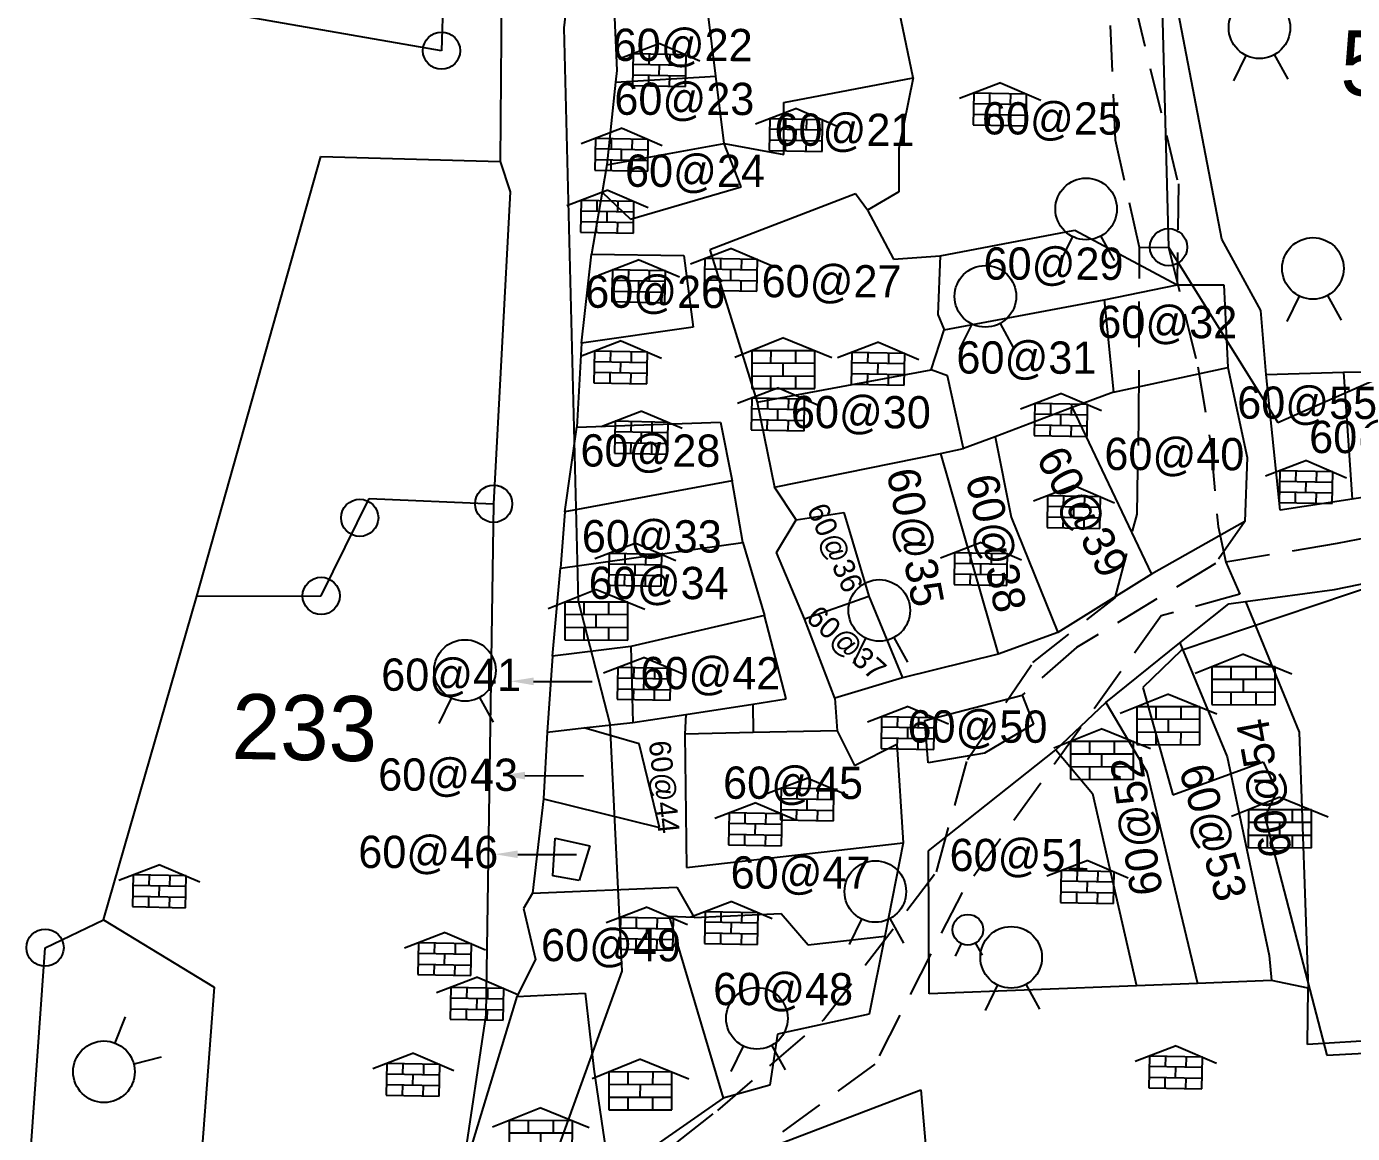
# Model space of a CAD drawing. Header units: metres. Extents: x 279543 to 281633, y 2052141 to 2055998.
# Drawn here: x 280933.8 to 281078.5, y 2052914.4 to 2053035.2 of the extents above; entities that cross this region are included whole.
import ezdxf
from ezdxf.enums import TextEntityAlignment as Align

# ---------------------------------------------------------------- set-up
doc = ezdxf.new("R2010")
doc.units = ezdxf.units.M
doc.linetypes.add('DASHED', pattern=[0.75, 0.5, -0.25])
for name, color, linetype in [('LINE_CARTTRACK', 2, 'DASHED'), ('LINE_FOOTPATH', 1, 'DASHED'), ('POLY_PARCEL', 6, 'Continuous'), ('POLY_ROAD', 30, 'Continuous'), ('POLY_WATER', 4, 'Continuous'), ('TEXT_PARCEL', 7, 'Continuous')]:
    doc.layers.add(name, color=color, linetype=linetype)
doc.styles.add('TEXT_MAP', font='')
doc.styles.get('TEXT_MAP').set_extended_font_data('Kruti Dev 050')

# ---------------------------------------------------------------- blocks, each defined once
blk = doc.blocks.new('GHNN')
for p, q in [((281002.91, 2053033.37), (280998.45, 2053031.66)), ((281002.91, 2053033.37), (281007.29, 2053031.49)), ((281000, 2053032.26), (280999.93, 2053028.8)), ((281005.77, 2053032.15), (281000, 2053032.26)), ((281001.73, 2053032.23), (281001.71, 2053031.07)), ((281004.01, 2053031.03), (281004.04, 2053032.18)), ((281005.7, 2053028.68), (281005.77, 2053032.15)), ((281065.52, 2053029.32), (281066.87, 2053032.09)), ((281071.45, 2053029.48), (281069.96, 2053032.17)), ((280999.95, 2053029.95), (281005.72, 2053029.84)), ((281005.75, 2053030.99), (280999.97, 2053031.1)), ((281001.68, 2053029.92), (281001.66, 2053028.76)), ((281002.84, 2053029.89), (281002.86, 2053031.05)), ((281003.97, 2053028.72), (281003.99, 2053029.87)), ((280999.93, 2053028.8), (281005.7, 2053028.68)), ((281040.07, 2053029.08), (281035.61, 2053027.37)), ((281040.07, 2053029.08), (281044.46, 2053027.2)), ((281037.16, 2053027.97), (281037.09, 2053024.5)), ((281042.93, 2053027.86), (281037.16, 2053027.97)), ((281038.89, 2053027.93), (281038.87, 2053026.78)), ((281041.18, 2053026.74), (281041.2, 2053027.89)), ((281042.86, 2053024.39), (281042.93, 2053027.86)), ((281017.81, 2053026.29), (281013.35, 2053024.58)), ((281017.81, 2053026.29), (281022.2, 2053024.41)), ((281037.11, 2053025.66), (281042.89, 2053025.55)), ((281042.91, 2053026.7), (281037.14, 2053026.81)), ((281038.84, 2053025.62), (281038.82, 2053024.47)), ((281040, 2053025.6), (281040.02, 2053026.76)), ((281041.13, 2053024.43), (281041.15, 2053025.58)), ((280998.79, 2053024.15), (280994.33, 2053022.44)), ((280998.79, 2053024.15), (281003.18, 2053022.27)), ((281014.9, 2053025.17), (281014.84, 2053021.71)), ((281020.67, 2053025.06), (281014.9, 2053025.17)), ((281016.63, 2053025.14), (281016.61, 2053023.98)), ((281018.92, 2053023.94), (281018.94, 2053025.09)), ((281020.61, 2053021.6), (281020.67, 2053025.06)), ((281037.09, 2053024.5), (281042.86, 2053024.39)), ((280995.88, 2053023.03), (280995.81, 2053019.57)), ((281001.65, 2053022.92), (280995.88, 2053023.03)), ((280997.61, 2053023), (280997.59, 2053021.84)), ((280999.9, 2053021.8), (280999.92, 2053022.95)), ((281001.59, 2053019.46), (281001.65, 2053022.92)), ((281014.86, 2053022.86), (281020.63, 2053022.75)), ((281020.65, 2053023.91), (281014.88, 2053024.02)), ((281016.59, 2053022.83), (281016.57, 2053021.68)), ((281017.74, 2053022.81), (281017.77, 2053023.96)), ((281018.88, 2053021.63), (281018.9, 2053022.79)), ((281001.63, 2053021.76), (280995.86, 2053021.88)), ((280998.72, 2053020.67), (280998.74, 2053021.82)), ((281014.84, 2053021.71), (281020.61, 2053021.6)), ((280995.84, 2053020.72), (281001.61, 2053020.61)), ((280997.57, 2053020.69), (280997.55, 2053019.53)), ((280999.85, 2053019.49), (280999.88, 2053020.64)), ((280995.81, 2053019.57), (281001.59, 2053019.46)), ((280997.23, 2053017.37), (280992.77, 2053015.66)), ((280997.23, 2053017.37), (281001.62, 2053015.49)), ((280994.32, 2053016.26), (280994.25, 2053012.79)), ((281000.09, 2053016.15), (280994.32, 2053016.26)), ((280996.05, 2053016.22), (280996.03, 2053015.07)), ((280998.34, 2053015.03), (280998.36, 2053016.18)), ((281000.02, 2053012.68), (281000.09, 2053016.15)), ((280994.27, 2053013.95), (281000.05, 2053013.84)), ((281000.07, 2053014.99), (280994.3, 2053015.1)), ((280996.01, 2053013.92), (280995.98, 2053012.76)), ((280997.16, 2053013.89), (280997.18, 2053015.05)), ((280994.25, 2053012.79), (281000.02, 2053012.68)), ((280998.29, 2053012.72), (280998.31, 2053013.87)), ((281010.71, 2053011.03), (281006.26, 2053009.32)), ((281010.71, 2053011.03), (281015.1, 2053009.15)), ((281046.61, 2053009.54), (281047.95, 2053012.31)), ((281052.53, 2053009.7), (281051.04, 2053012.39)), ((281000.66, 2053009.79), (280996.2, 2053008.08)), ((281000.66, 2053009.79), (281005.05, 2053007.91)), ((281007.81, 2053009.91), (281007.74, 2053006.45)), ((281013.58, 2053009.8), (281007.81, 2053009.91)), ((281009.54, 2053009.88), (281009.51, 2053008.73)), ((281011.82, 2053008.68), (281011.85, 2053009.84)), ((281013.51, 2053006.34), (281013.58, 2053009.8)), ((280997.75, 2053008.67), (280997.69, 2053005.21)), ((281003.53, 2053008.56), (280997.75, 2053008.67)), ((280999.49, 2053008.64), (280999.46, 2053007.49)), ((281001.77, 2053007.44), (281001.79, 2053008.6)), ((281003.46, 2053005.1), (281003.53, 2053008.56)), ((281013.55, 2053008.65), (281007.78, 2053008.76)), ((281010.65, 2053007.55), (281010.67, 2053008.7)), ((281003.5, 2053007.41), (280997.73, 2053007.52)), ((281000.6, 2053006.31), (281000.62, 2053007.46)), ((281007.76, 2053007.61), (281013.53, 2053007.49)), ((281009.49, 2053007.57), (281009.47, 2053006.42)), ((281011.78, 2053006.37), (281011.8, 2053007.53)), ((280997.71, 2053006.37), (281003.48, 2053006.26)), ((280999.44, 2053006.33), (280999.42, 2053005.18)), ((281001.73, 2053005.13), (281001.75, 2053006.29)), ((281007.74, 2053006.45), (281013.51, 2053006.34)), ((281071.35, 2053003.05), (281072.69, 2053005.81)), ((281077.27, 2053003.2), (281075.78, 2053005.89)), ((280997.69, 2053005.21), (281003.46, 2053005.1)), ((281035.62, 2052999.99), (281036.97, 2053002.76)), ((281041.54, 2053000.15), (281040.06, 2053002.84)), ((280998.69, 2053000.93), (280994.24, 2052999.22)), ((280998.69, 2053000.93), (281003.08, 2052999.05)), ((281016.39, 2053001.25), (281011.11, 2052999.12)), ((281016.39, 2053001.25), (281021.66, 2052999.1)), ((280995.79, 2052999.81), (280995.72, 2052996.35)), ((281001.56, 2052999.7), (280995.79, 2052999.81)), ((280997.52, 2052999.78), (280997.5, 2052998.62)), ((280999.8, 2052998.58), (280999.83, 2052999.73)), ((281001.49, 2052996.24), (281001.56, 2052999.7)), ((281012.94, 2052999.86), (281012.93, 2052995.73)), ((281019.83, 2052999.85), (281012.94, 2052999.86)), ((281015.01, 2052999.86), (281015, 2052998.48)), ((281017.76, 2052998.47), (281017.76, 2052999.85)), ((281019.82, 2052995.72), (281019.83, 2052999.85)), ((281026.77, 2053000.79), (281022.31, 2052999.08)), ((281023.86, 2052999.67), (281023.8, 2052996.21)), ((281029.63, 2052999.56), (281023.86, 2052999.67)), ((281025.59, 2052999.64), (281025.57, 2052998.49)), ((281026.77, 2053000.79), (281031.16, 2052998.91)), ((281027.88, 2052998.44), (281027.9, 2052999.6)), ((281029.57, 2052996.1), (281029.63, 2052999.56)), ((281001.54, 2052998.55), (280995.76, 2052998.66)), ((280998.63, 2052997.45), (280998.65, 2052998.6)), ((281019.82, 2052998.47), (281012.94, 2052998.48)), ((281016.38, 2052997.1), (281016.38, 2052998.48)), ((281029.61, 2052998.41), (281023.84, 2052998.52)), ((281026.7, 2052997.31), (281026.73, 2052998.46)), ((280995.74, 2052997.5), (281001.51, 2052997.39)), ((280997.47, 2052997.47), (280997.45, 2052996.31)), ((280999.76, 2052996.27), (280999.78, 2052997.42)), ((281012.94, 2052997.11), (281019.82, 2052997.09)), ((281015, 2052997.1), (281015, 2052995.73)), ((281017.75, 2052995.72), (281017.76, 2052997.1)), ((281023.82, 2052997.37), (281029.59, 2052997.25)), ((281025.55, 2052997.33), (281025.53, 2052996.18)), ((281027.84, 2052996.13), (281027.86, 2052997.29)), ((280995.72, 2052996.35), (281001.49, 2052996.24)), ((281015.84, 2052995.79), (281011.39, 2052994.08)), ((281012.93, 2052995.73), (281019.82, 2052995.72)), ((281015.84, 2052995.79), (281020.23, 2052993.91)), ((281023.8, 2052996.21), (281029.57, 2052996.1)), ((281046.72, 2052995.19), (281042.26, 2052993.48)), ((281046.72, 2052995.19), (281051.11, 2052993.32)), ((281012.94, 2052994.67), (281012.87, 2052991.21)), ((281018.71, 2052994.56), (281012.94, 2052994.67)), ((281014.67, 2052994.64), (281014.64, 2052993.48)), ((281016.95, 2052993.44), (281016.98, 2052994.59)), ((281018.64, 2052991.1), (281018.71, 2052994.56)), ((281043.81, 2052994.08), (281043.74, 2052990.62)), ((281049.58, 2052993.97), (281043.81, 2052994.08)), ((281045.54, 2052994.05), (281045.52, 2052992.89)), ((281047.83, 2052992.85), (281047.85, 2052994)), ((281049.52, 2052990.51), (281049.58, 2052993.97)), ((281000.95, 2052993.26), (280996.5, 2052991.55)), ((281000.95, 2052993.26), (281005.34, 2052991.39)), ((281012.89, 2052992.36), (281018.66, 2052992.25)), ((281018.69, 2052993.41), (281012.91, 2052993.52)), ((281014.62, 2052992.33), (281014.6, 2052991.17)), ((281015.78, 2052992.31), (281015.8, 2052993.46)), ((281016.91, 2052991.13), (281016.93, 2052992.28)), ((281049.56, 2052992.81), (281043.79, 2052992.92)), ((281046.65, 2052991.71), (281046.67, 2052992.87)), ((280998.05, 2052992.15), (280997.98, 2052988.69)), ((281003.8, 2052990.88), (280998.02, 2052990.99)), ((281003.82, 2052992.04), (280998.05, 2052992.15)), ((280999.78, 2052992.12), (280999.76, 2052990.96)), ((281000.89, 2052989.78), (281000.91, 2052990.94)), ((281002.06, 2052990.92), (281002.09, 2052992.07)), ((281003.75, 2052988.58), (281003.82, 2052992.04)), ((281012.87, 2052991.21), (281018.64, 2052991.1)), ((281043.77, 2052991.77), (281049.54, 2052991.66)), ((281045.5, 2052991.74), (281045.47, 2052990.58)), ((281047.78, 2052990.54), (281047.81, 2052991.69)), ((280998, 2052989.84), (281003.77, 2052989.73)), ((280999.73, 2052989.81), (280999.71, 2052988.65)), ((281002.02, 2052988.61), (281002.04, 2052989.76)), ((281043.74, 2052990.62), (281049.52, 2052990.51)), ((280997.98, 2052988.69), (281003.75, 2052988.58)), ((281073.45, 2052987.87), (281068.99, 2052986.16)), ((281073.45, 2052987.87), (281077.84, 2052985.99)), ((281070.54, 2052986.75), (281070.48, 2052983.29)), ((281076.32, 2052986.64), (281070.54, 2052986.75)), ((281072.28, 2052986.72), (281072.25, 2052985.56)), ((281074.56, 2052985.52), (281074.58, 2052986.67)), ((281076.25, 2052983.18), (281076.32, 2052986.64)), ((281048.13, 2052985.14), (281043.67, 2052983.43)), ((281048.13, 2052985.14), (281052.52, 2052983.26)), ((281076.29, 2052985.49), (281070.52, 2052985.6)), ((281073.39, 2052984.39), (281073.41, 2052985.54)), ((281045.22, 2052984.03), (281045.16, 2052980.56)), ((281050.99, 2052983.92), (281045.22, 2052984.03)), ((281046.95, 2052983.99), (281046.93, 2052982.84)), ((281049.24, 2052982.8), (281049.26, 2052983.95)), ((281050.93, 2052980.45), (281050.99, 2052983.92)), ((281070.5, 2052984.44), (281076.27, 2052984.33)), ((281072.23, 2052984.41), (281072.21, 2052983.25)), ((281074.52, 2052983.21), (281074.54, 2052984.36)), ((281050.97, 2052982.76), (281045.2, 2052982.87)), ((281048.06, 2052981.66), (281048.09, 2052982.82)), ((281070.48, 2052983.29), (281076.25, 2052983.18)), ((281045.18, 2052981.72), (281050.95, 2052981.61)), ((281046.91, 2052981.69), (281046.89, 2052980.53)), ((281049.2, 2052980.49), (281049.22, 2052981.64)), ((281045.16, 2052980.56), (281050.93, 2052980.45)), ((281000.28, 2052978.84), (280995.82, 2052977.13)), ((281000.28, 2052978.84), (281004.67, 2052976.96)), ((281037.98, 2052978.92), (281033.52, 2052977.21)), ((281035.07, 2052977.81), (281035.01, 2052974.34)), ((281040.85, 2052977.7), (281035.07, 2052977.81)), ((281036.81, 2052977.77), (281036.78, 2052976.62)), ((281037.98, 2052978.92), (281042.37, 2052977.04)), ((280997.37, 2052977.73), (280997.3, 2052974.26)), ((281003.12, 2052976.46), (280997.35, 2052976.57)), ((281003.14, 2052977.62), (280997.37, 2052977.73)), ((280999.1, 2052977.69), (280999.08, 2052976.54)), ((281000.21, 2052975.36), (281000.23, 2052976.52)), ((281001.39, 2052976.49), (281001.41, 2052977.65)), ((281003.07, 2052974.15), (281003.14, 2052977.62)), ((281040.82, 2052976.54), (281035.05, 2052976.65)), ((281037.92, 2052975.44), (281037.94, 2052976.6)), ((281039.09, 2052976.57), (281039.12, 2052977.73)), ((281040.78, 2052974.23), (281040.85, 2052977.7)), ((280997.32, 2052975.42), (281003.1, 2052975.31)), ((280999.06, 2052975.38), (280999.03, 2052974.23)), ((281001.34, 2052974.19), (281001.36, 2052975.34)), ((281035.03, 2052975.5), (281040.8, 2052975.39)), ((281036.76, 2052975.46), (281036.74, 2052974.31)), ((281039.05, 2052974.27), (281039.07, 2052975.42)), ((280995.99, 2052973.81), (280990.71, 2052971.68)), ((280995.99, 2052973.81), (281001.26, 2052971.66)), ((280997.3, 2052974.26), (281003.07, 2052974.15)), ((281035.01, 2052974.34), (281040.78, 2052974.23)), ((280992.54, 2052972.42), (280992.54, 2052968.29)), ((280999.43, 2052972.41), (280992.54, 2052972.42)), ((280994.61, 2052972.42), (280994.61, 2052971.04)), ((280997.36, 2052971.04), (280997.36, 2052972.41)), ((280999.42, 2052968.28), (280999.43, 2052972.41)), ((280999.43, 2052971.03), (280992.54, 2052971.05)), ((280995.98, 2052969.66), (280995.98, 2052971.04)), ((280992.54, 2052969.67), (280999.42, 2052969.66)), ((280994.6, 2052969.67), (280994.6, 2052968.29)), ((280997.35, 2052968.28), (280997.36, 2052969.66)), ((280992.54, 2052968.29), (280999.42, 2052968.28)), ((281024.04, 2052965.72), (281025.38, 2052968.49)), ((281029.96, 2052965.87), (281028.47, 2052968.57)), ((281001.24, 2052966.39), (280996.78, 2052964.68)), ((281001.24, 2052966.39), (281005.63, 2052964.51)), ((281066.6, 2052966.75), (281061.32, 2052964.62)), ((281066.6, 2052966.75), (281071.87, 2052964.6)), ((280998.33, 2052965.28), (280998.27, 2052961.81)), ((281004.11, 2052965.17), (280998.33, 2052965.28)), ((281000.07, 2052965.24), (281000.04, 2052964.09)), ((281002.35, 2052964.05), (281002.37, 2052965.2)), ((281004.04, 2052961.7), (281004.11, 2052965.17)), ((281063.15, 2052965.36), (281063.14, 2052961.23)), ((281070.04, 2052965.35), (281063.15, 2052965.36)), ((281065.22, 2052965.36), (281065.21, 2052963.98)), ((281067.97, 2052963.97), (281067.97, 2052965.35)), ((281070.03, 2052961.22), (281070.04, 2052965.35)), ((280989.14, 2052963.77), (280995.53, 2052963.76)), ((281004.08, 2052964.01), (280998.31, 2052964.12)), ((281001.18, 2052962.91), (281001.2, 2052964.07)), ((281070.03, 2052963.97), (281063.15, 2052963.98)), ((281066.59, 2052962.6), (281066.59, 2052963.98)), ((280978.83, 2052959.17), (280980.17, 2052961.94)), ((280984.75, 2052959.33), (280983.27, 2052962.02)), ((280998.29, 2052962.97), (281004.06, 2052962.86)), ((281000.02, 2052962.94), (281000, 2052961.78)), ((281002.31, 2052961.74), (281002.33, 2052962.89)), ((281058.4, 2052962.39), (281053.12, 2052960.26)), ((281058.4, 2052962.39), (281063.67, 2052960.24)), ((281063.15, 2052962.61), (281070.03, 2052962.59)), ((281065.21, 2052962.6), (281065.21, 2052961.23)), ((281067.96, 2052961.22), (281067.96, 2052962.6)), ((280998.27, 2052961.81), (281004.04, 2052961.7)), ((281030.02, 2052961.03), (281025.56, 2052959.32)), ((281030.02, 2052961.03), (281034.41, 2052959.15)), ((281054.95, 2052961), (281054.95, 2052956.87)), ((281061.84, 2052960.99), (281054.95, 2052961)), ((281057.02, 2052961), (281057.02, 2052959.62)), ((281059.77, 2052959.61), (281059.77, 2052960.99)), ((281061.83, 2052956.86), (281061.84, 2052960.99)), ((281063.14, 2052961.23), (281070.03, 2052961.22)), ((281027.11, 2052959.91), (281027.04, 2052956.45)), ((281032.88, 2052959.8), (281027.11, 2052959.91)), ((281028.84, 2052959.88), (281028.82, 2052958.73)), ((281031.13, 2052958.68), (281031.15, 2052959.84)), ((281032.82, 2052956.34), (281032.88, 2052959.8)), ((281061.84, 2052959.61), (281054.95, 2052959.63)), ((281058.39, 2052958.24), (281058.39, 2052959.62)), ((281027.07, 2052957.61), (281032.84, 2052957.5)), ((281032.86, 2052958.65), (281027.09, 2052958.76)), ((281028.8, 2052957.57), (281028.78, 2052956.42)), ((281029.95, 2052957.55), (281029.97, 2052958.71)), ((281031.08, 2052956.37), (281031.11, 2052957.53)), ((281051.16, 2052958.6), (281045.88, 2052956.47)), ((281051.16, 2052958.6), (281056.43, 2052956.45)), ((281054.95, 2052958.25), (281061.83, 2052958.23)), ((281057.01, 2052958.24), (281057.01, 2052956.87)), ((281059.76, 2052956.86), (281059.77, 2052958.24)), ((281027.04, 2052956.45), (281032.82, 2052956.34)), ((281047.71, 2052957.21), (281047.7, 2052953.08)), ((281054.59, 2052957.2), (281047.71, 2052957.21)), ((281049.78, 2052957.21), (281049.77, 2052955.83)), ((281052.53, 2052955.82), (281052.53, 2052957.2)), ((281054.59, 2052953.07), (281054.59, 2052957.2)), ((281054.95, 2052956.87), (281061.83, 2052956.86)), ((281054.59, 2052955.82), (281047.71, 2052955.83)), ((281051.15, 2052954.45), (281051.15, 2052955.83)), ((280988.19, 2052953.49), (280994.59, 2052953.47)), ((281019.04, 2052953.22), (281014.58, 2052951.51)), ((281019.04, 2052953.22), (281023.43, 2052951.34)), ((281047.71, 2052954.46), (281054.59, 2052954.44)), ((281049.77, 2052954.45), (281049.77, 2052953.08)), ((281052.52, 2052953.07), (281052.52, 2052954.45)), ((281016.13, 2052952.11), (281016.06, 2052948.64)), ((281021.9, 2052952), (281016.13, 2052952.11)), ((281017.86, 2052952.07), (281017.84, 2052950.92)), ((281020.15, 2052950.87), (281020.17, 2052952.03)), ((281021.84, 2052948.53), (281021.9, 2052952)), ((281047.7, 2052953.08), (281054.59, 2052953.07)), ((281013.37, 2052950.52), (281008.91, 2052948.81)), ((281013.37, 2052950.52), (281017.76, 2052948.64)), ((281021.88, 2052950.84), (281016.11, 2052950.95)), ((281018.97, 2052949.74), (281018.99, 2052950.9)), ((281070.56, 2052951.14), (281065.28, 2052949.01)), ((281070.56, 2052951.14), (281075.83, 2052948.99)), ((281010.46, 2052949.41), (281010.4, 2052945.94)), ((281016.24, 2052949.3), (281010.46, 2052949.41)), ((281012.2, 2052949.37), (281012.17, 2052948.22)), ((281014.48, 2052948.18), (281014.5, 2052949.33)), ((281016.09, 2052949.8), (281021.86, 2052949.69)), ((281016.17, 2052945.83), (281016.24, 2052949.3)), ((281017.82, 2052949.76), (281017.8, 2052948.61)), ((281020.11, 2052948.57), (281020.13, 2052949.72)), ((281067.12, 2052949.75), (281067.11, 2052945.62)), ((281074, 2052949.73), (281067.12, 2052949.75)), ((281069.18, 2052949.74), (281069.18, 2052948.37)), ((281071.93, 2052948.36), (281071.94, 2052949.74)), ((281073.99, 2052945.6), (281074, 2052949.73)), ((281016.21, 2052948.14), (281010.44, 2052948.25)), ((281013.31, 2052947.04), (281013.33, 2052948.2)), ((281016.06, 2052948.64), (281021.84, 2052948.53)), ((281074, 2052948.36), (281067.11, 2052948.37)), ((281070.55, 2052946.99), (281070.56, 2052948.36)), ((281010.4, 2052945.94), (281016.17, 2052945.83)), ((281010.42, 2052947.1), (281016.19, 2052946.99)), ((281012.15, 2052947.07), (281012.13, 2052945.91)), ((281014.44, 2052945.87), (281014.46, 2052947.02)), ((281067.11, 2052946.99), (281073.99, 2052946.98)), ((281069.18, 2052946.99), (281069.17, 2052945.61)), ((281071.93, 2052945.61), (281071.93, 2052946.98)), ((280987.41, 2052944.89), (280993.8, 2052944.88)), ((281067.11, 2052945.62), (281073.99, 2052945.6)), ((280948.35, 2052943.76), (280943.9, 2052942.05)), ((280948.35, 2052943.76), (280952.74, 2052941.88)), ((281049.6, 2052944.22), (281045.14, 2052942.51)), ((281046.69, 2052943.11), (281046.63, 2052939.64)), ((281052.47, 2052942.99), (281046.69, 2052943.11)), ((281048.43, 2052943.07), (281048.4, 2052941.92)), ((281049.6, 2052944.22), (281053.99, 2052942.34)), ((281050.71, 2052941.87), (281050.73, 2052943.03)), ((280945.45, 2052942.65), (280945.38, 2052939.18)), ((280951.22, 2052942.54), (280945.45, 2052942.65)), ((280947.18, 2052942.61), (280947.16, 2052941.46)), ((280949.46, 2052941.41), (280949.49, 2052942.57)), ((280951.15, 2052939.07), (280951.22, 2052942.54)), ((281052.44, 2052941.84), (281046.67, 2052941.95)), ((281049.54, 2052940.74), (281049.56, 2052941.9)), ((281052.4, 2052939.53), (281052.47, 2052942.99)), ((280945.4, 2052940.34), (280951.17, 2052940.23)), ((280951.2, 2052941.38), (280945.42, 2052941.49)), ((280947.13, 2052940.3), (280947.11, 2052939.15)), ((280948.29, 2052940.28), (280948.31, 2052941.44)), ((280949.42, 2052939.11), (280949.44, 2052940.26)), ((281046.65, 2052940.8), (281052.42, 2052940.69)), ((281048.38, 2052940.76), (281048.36, 2052939.61)), ((281050.67, 2052939.56), (281050.69, 2052940.72)), ((280945.38, 2052939.18), (280951.15, 2052939.07)), ((281001.52, 2052939.12), (280997.06, 2052937.41)), ((281001.52, 2052939.12), (281005.91, 2052937.24)), ((281010.76, 2052939.75), (281006.3, 2052938.04)), ((281010.76, 2052939.75), (281015.15, 2052937.87)), ((281046.63, 2052939.64), (281052.4, 2052939.53)), ((280998.61, 2052938.01), (280998.55, 2052934.54)), ((281004.39, 2052937.9), (280998.61, 2052938.01)), ((281000.34, 2052937.97), (281000.32, 2052936.82)), ((281002.63, 2052936.77), (281002.65, 2052937.93)), ((281004.32, 2052934.43), (281004.39, 2052937.9)), ((281007.85, 2052938.63), (281007.78, 2052935.17)), ((281013.6, 2052937.37), (281007.83, 2052937.48)), ((281013.62, 2052938.52), (281007.85, 2052938.63)), ((281009.58, 2052938.6), (281009.56, 2052937.44)), ((281010.69, 2052936.27), (281010.71, 2052937.42)), ((281011.87, 2052937.4), (281011.89, 2052938.55)), ((281013.56, 2052935.06), (281013.62, 2052938.52)), ((281023.61, 2052935.04), (281024.96, 2052937.81)), ((281029.53, 2052935.2), (281028.05, 2052937.89)), ((280979.5, 2052936.35), (280975.04, 2052934.64)), ((280979.5, 2052936.35), (280983.89, 2052934.47)), ((281004.36, 2052936.74), (280998.59, 2052936.85)), ((281001.45, 2052935.64), (281001.48, 2052936.8)), ((281007.81, 2052936.32), (281013.58, 2052936.21)), ((281009.54, 2052936.29), (281009.52, 2052935.13)), ((281011.82, 2052935.09), (281011.85, 2052936.24)), ((280976.59, 2052935.23), (280976.52, 2052931.77)), ((280982.36, 2052935.12), (280976.59, 2052935.23)), ((280978.32, 2052935.2), (280978.3, 2052934.04)), ((280980.61, 2052934), (280980.63, 2052935.15)), ((280982.3, 2052931.66), (280982.36, 2052935.12)), ((280998.55, 2052934.54), (281004.32, 2052934.43)), ((280998.57, 2052935.7), (281004.34, 2052935.59)), ((281000.3, 2052935.66), (281000.28, 2052934.51)), ((281002.59, 2052934.47), (281002.61, 2052935.62)), ((281007.78, 2052935.17), (281013.56, 2052935.06)), ((281035.17, 2052933.77), (281035.82, 2052935.15)), ((281038.11, 2052933.89), (281037.35, 2052935.22)), ((280976.55, 2052932.92), (280982.32, 2052932.81)), ((280982.34, 2052933.97), (280976.57, 2052934.08)), ((280979.43, 2052932.87), (280979.45, 2052934.02)), ((280976.52, 2052931.77), (280982.3, 2052931.66)), ((280978.28, 2052932.89), (280978.26, 2052931.74)), ((280983.02, 2052931.47), (280978.56, 2052929.76)), ((280980.56, 2052931.69), (280980.59, 2052932.85)), ((280983.02, 2052931.47), (280987.41, 2052929.59)), ((280980.11, 2052930.35), (280980.04, 2052926.89)), ((280985.88, 2052930.24), (280980.11, 2052930.35)), ((280981.84, 2052930.32), (280981.82, 2052929.17)), ((280984.13, 2052929.12), (280984.15, 2052930.28)), ((280985.81, 2052926.78), (280985.88, 2052930.24)), ((281038.43, 2052927.86), (281039.78, 2052930.63)), ((281044.35, 2052928.01), (281042.87, 2052930.71)), ((280985.86, 2052929.09), (280980.09, 2052929.2)), ((280982.95, 2052927.99), (280982.97, 2052929.14)), ((280944.56, 2052927.17), (280943.46, 2052924.3)), ((280980.06, 2052928.04), (280985.84, 2052927.93)), ((280981.79, 2052928.01), (280981.77, 2052926.86)), ((280984.08, 2052926.81), (280984.1, 2052927.97)), ((280980.04, 2052926.89), (280985.81, 2052926.78)), ((280976.04, 2052923.18), (280971.58, 2052921.47)), ((280976.04, 2052923.18), (280980.43, 2052921.3)), ((281010.69, 2052921.2), (281012.03, 2052923.97)), ((281016.61, 2052921.36), (281015.13, 2052924.05)), ((281059.24, 2052923.99), (281054.78, 2052922.28)), ((281056.33, 2052922.87), (281056.27, 2052919.41)), ((281062.11, 2052922.76), (281056.33, 2052922.87)), ((281058.07, 2052922.84), (281058.04, 2052921.68)), ((281059.24, 2052923.99), (281063.63, 2052922.11)), ((281060.35, 2052921.64), (281060.37, 2052922.79)), ((280948.5, 2052922.75), (280945.52, 2052921.99)), ((280973.13, 2052922.07), (280973.06, 2052918.6)), ((280978.9, 2052921.96), (280973.13, 2052922.07)), ((280974.86, 2052922.03), (280974.84, 2052920.88)), ((280977.15, 2052920.83), (280977.17, 2052921.99)), ((280978.84, 2052918.49), (280978.9, 2052921.96)), ((281000.79, 2052922.53), (280995.51, 2052920.4)), ((281000.79, 2052922.53), (281006.06, 2052920.38)), ((281062.08, 2052921.61), (281056.31, 2052921.72)), ((281059.18, 2052920.51), (281059.2, 2052921.66)), ((281062.04, 2052919.3), (281062.11, 2052922.76)), ((280978.88, 2052920.8), (280973.11, 2052920.91)), ((280975.97, 2052919.7), (280975.99, 2052920.86)), ((280997.35, 2052921.14), (280997.34, 2052917.01)), ((281004.23, 2052921.13), (280997.35, 2052921.14)), ((280999.41, 2052921.14), (280999.41, 2052919.76)), ((281002.16, 2052919.76), (281002.17, 2052921.13)), ((281004.22, 2052917), (281004.23, 2052921.13)), ((281056.29, 2052920.56), (281062.06, 2052920.45)), ((281058.02, 2052920.53), (281058, 2052919.38)), ((281060.31, 2052919.33), (281060.33, 2052920.49)), ((280973.06, 2052918.6), (280978.84, 2052918.49)), ((280973.09, 2052919.76), (280978.86, 2052919.65)), ((280974.82, 2052919.72), (280974.8, 2052918.57)), ((280977.1, 2052918.53), (280977.13, 2052919.68)), ((281004.23, 2052919.75), (280997.35, 2052919.77)), ((281000.78, 2052918.38), (281000.79, 2052919.76)), ((281056.27, 2052919.41), (281062.04, 2052919.3)), ((280989.93, 2052917.23), (280984.65, 2052915.1)), ((280989.93, 2052917.23), (280995.2, 2052915.08)), ((280997.34, 2052918.39), (281004.23, 2052918.38)), ((280997.34, 2052917.01), (281004.22, 2052917)), ((280999.41, 2052918.39), (280999.4, 2052917.01)), ((281002.16, 2052917), (281002.16, 2052918.38)), ((280986.48, 2052915.84), (280986.47, 2052911.71)), ((280993.37, 2052915.82), (280986.48, 2052915.84)), ((280988.55, 2052915.83), (280988.55, 2052914.46)), ((280991.3, 2052914.45), (280991.3, 2052915.83)), ((280993.36, 2052911.69), (280993.37, 2052915.82)), ((280993.36, 2052914.45), (280986.48, 2052914.46)), ((280989.92, 2052913.08), (280989.92, 2052914.45))]:
    blk.add_line(p, q)
for centre, radius in [((281068.33, 2053035.11), 3.36), ((280979.09, 2053032.6), 2.03), ((281049.42, 2053015.33), 3.36), ((281058.41, 2053011.16), 2.03), ((281074.16, 2053008.84), 3.36), ((281038.43, 2053005.79), 3.36), ((280984.78, 2052983.15), 2.03), ((280970.17, 2052981.62), 2.03), ((280965.96, 2052973.1), 2.03), ((281026.85, 2052971.51), 3.36), ((280981.64, 2052964.96), 3.36), ((281026.42, 2052940.83), 3.36), ((281036.52, 2052936.66), 1.67), ((280935.84, 2052934.7), 2.03), ((281041.24, 2052933.65), 3.36), ((281013.5, 2052926.99), 3.36), ((280942.26, 2052921.16), 3.36)]:
    blk.add_circle(centre, radius)
for points in [[(280989.13, 2052963.35), (280986.64, 2052963.78), (280989.14, 2052964.19)], [(280988.19, 2052953.07), (280985.69, 2052953.49), (280988.19, 2052953.9)], [(280987.41, 2052944.48), (280984.91, 2052944.9), (280987.41, 2052945.31)]]:
    blk.add_solid(points)
at = {"layer": 'LINE_CARTTRACK', "ltscale": 10}
for p, q in [((281055.18, 2052992.73), (281055.24, 2053011.13)), ((281055.24, 2053011.13), (281058.41, 2053011.16)), ((281058.41, 2053011.16), (281061.62, 2052998.08)), ((281061.62, 2052998.08), (281063.03, 2052989.53)), ((281054.98, 2052982.01), (281055.18, 2052992.73)), ((281063.03, 2052989.53), (281063.81, 2052980.68)), ((281052.59, 2052972.9), (281054.98, 2052982.01)), ((281063.81, 2052980.68), (281064.66, 2052976.77)), ((281064.66, 2052976.77), (281066.17, 2052973.27)), ((281043.62, 2052965.82), (281052.59, 2052972.9)), ((281066.17, 2052973.27), (281057.6, 2052970.92)), ((281057.6, 2052970.92), (281035.88, 2052940.73)), ((281036.47, 2052955.23), (281043.62, 2052965.82)), ((281033.08, 2052942.99), (281036.47, 2052955.23)), ((281020.78, 2052926.83), (281033.08, 2052942.99)), ((281035.88, 2052940.73), (281026.37, 2052921.99)), ((281009.22, 2052916.95), (281020.78, 2052926.83)), ((281026.37, 2052921.99), (280998.2, 2052901.39)), ((280987.06, 2052899.62), (281009.22, 2052916.95))]:
    blk.add_line(p, q, dxfattribs=at)
at = {"layer": 'LINE_FOOTPATH', "ltscale": 10}
for p, q in [((281052.89, 2053045.25), (281059.48, 2053018.06)), ((281052.62, 2053022.85), (281051.96, 2053037.69)), ((281055.24, 2053011.13), (281052.62, 2053022.85)), ((281059.48, 2053018.06), (281059.34, 2053007.04)), ((281103.42, 2052983.99), (281076.81, 2052978.83)), ((281066.75, 2052981.21), (281063.55, 2052976.65)), ((281076.81, 2052978.83), (281064.66, 2052976.77)), ((281063.55, 2052976.65), (281048.36, 2052967.45)), ((281048.36, 2052967.45), (281042.43, 2052962.25))]:
    blk.add_line(p, q, dxfattribs=at)
at = {"layer": 'POLY_PARCEL'}
for p, q in [((280979.84, 2053055.3), (280979.09, 2053032.6)), ((281030.55, 2053029.65), (281028.32, 2053040.44)), ((281057.64, 2053039.89), (281058.41, 2053011.16)), ((280979.09, 2053032.6), (280950.46, 2053037.57)), ((280997.97, 2053036.24), (280998.2, 2053030.43)), ((281009.02, 2053029.82), (281008.2, 2053036.58)), ((280998.2, 2053030.43), (280998.06, 2053029.15)), ((280998.06, 2053029.15), (281009.02, 2053029.82)), ((281009.91, 2053022.47), (281009.02, 2053029.82)), ((280998.06, 2053029.15), (280997.11, 2053020.13)), ((281016.44, 2053026.96), (281030.55, 2053029.65)), ((281030.55, 2053029.65), (281029, 2053021.93)), ((281016.43, 2053021.28), (281016.44, 2053026.96)), ((280997.11, 2053020.13), (281009.91, 2053022.47)), ((281011.8, 2053017.73), (281009.91, 2053022.47)), ((281009.91, 2053022.47), (281016.43, 2053021.28)), ((281029, 2053021.93), (281028.99, 2053017.2)), ((280952.39, 2052973.05), (280965.93, 2053021.05)), ((280965.93, 2053021.05), (280985.49, 2053020.49)), ((280997.11, 2053020.13), (280996.63, 2053017.17)), ((280996.63, 2053017.17), (280995.44, 2053010.4)), ((280996.63, 2053017.17), (280999.7, 2053014.2)), ((280999.7, 2053014.2), (281011.8, 2053017.73)), ((281024.25, 2053016.97), (281008.36, 2053010.85)), ((281025.55, 2053015.19), (281024.25, 2053016.97)), ((281028.99, 2053017.2), (281025.55, 2053015.19)), ((281025.55, 2053015.19), (281028.39, 2053009.86)), ((281033.48, 2053010.2), (281048.18, 2053013.01)), ((281048.18, 2053013.01), (281059.34, 2053007.04)), ((281058.41, 2053011.16), (281070.35, 2052992.01)), ((280994.35, 2053000.69), (280995.44, 2053010.4)), ((280995.44, 2053010.4), (281005.51, 2053010.26)), ((281005.51, 2053010.26), (281006.56, 2053002.44)), ((281008.36, 2053010.85), (281013.54, 2052994.25)), ((281028.39, 2053009.86), (281033.48, 2053010.2)), ((281033.48, 2053010.2), (281033.23, 2053003.8)), ((281051.37, 2053005.42), (281059.34, 2053007.04)), ((281070.35, 2052992.01), (281106.64, 2053008.03)), ((281033.94, 2053002.14), (281051.37, 2053005.42)), ((281051.37, 2053005.42), (281052.41, 2052995.35)), ((281033.23, 2053003.8), (281033.94, 2053002.14)), ((281006.56, 2053002.44), (280994.35, 2053000.69)), ((281032.51, 2052997.77), (281033.94, 2053002.14)), ((280994.35, 2053000.69), (280993.87, 2052991.51)), ((281052.41, 2052995.35), (281064.89, 2052998.03)), ((281013.54, 2052994.25), (281032.51, 2052997.77)), ((281034.29, 2052997.11), (281032.51, 2052997.77)), ((281036.05, 2052989.17), (281034.29, 2052997.11)), ((281069.07, 2052997.27), (281077.5, 2052997.5)), ((281077.5, 2052997.5), (281084.26, 2052997.6)), ((281077.5, 2052997.5), (281078.44, 2052983.67)), ((281052.41, 2052995.35), (281047.9, 2052993.65)), ((281013.54, 2052994.25), (281015.42, 2052984.95)), ((281047.9, 2052993.65), (281039.49, 2052990.47)), ((281047.9, 2052993.65), (281056.54, 2052975.47)), ((280992.55, 2052982.27), (280993.87, 2052991.51)), ((280993.87, 2052991.51), (281009.51, 2052992.07)), ((281009.51, 2052992.07), (281010.8, 2052985.67)), ((281039.49, 2052990.47), (281036.05, 2052989.17)), ((281039.49, 2052990.47), (281041.25, 2052981.69)), ((281015.42, 2052984.95), (281033.52, 2052988.65)), ((281033.52, 2052988.65), (281036.05, 2052989.17)), ((281033.52, 2052988.65), (281039.81, 2052966.74)), ((281010.8, 2052985.67), (280992.55, 2052982.27)), ((281011.97, 2052978.91), (281010.8, 2052985.67)), ((280965.96, 2052973.1), (280971.21, 2052983.73)), ((280971.21, 2052983.73), (280984.78, 2052983.15)), ((281017.79, 2052981.39), (281015.42, 2052984.95)), ((280992.55, 2052982.27), (280992.06, 2052976.11)), ((281017.79, 2052981.39), (281023, 2052982.21)), ((281023, 2052982.21), (281025.71, 2052973.08)), ((281015.64, 2052977.84), (281017.79, 2052981.39)), ((281041.25, 2052981.69), (281046.33, 2052969.09)), ((280992.06, 2052976.11), (281011.97, 2052978.91)), ((281011.97, 2052978.91), (281014.33, 2052970.97)), ((281018.71, 2052970.61), (281015.64, 2052977.84)), ((280991.21, 2052966.52), (280992.06, 2052976.11)), ((280942.21, 2052937.74), (280952.39, 2052973.05)), ((280952.39, 2052973.05), (280965.96, 2052973.1)), ((281018.71, 2052970.61), (281025.71, 2052973.08)), ((281025.71, 2052973.08), (281029.38, 2052964.15)), ((281066.82, 2052972.48), (281072.65, 2052958.24)), ((281014.33, 2052970.97), (280999.74, 2052967.57)), ((281016.68, 2052961.85), (281014.33, 2052970.97)), ((281022.02, 2052961.92), (281018.71, 2052970.61)), ((281059.65, 2052967.96), (281064.82, 2052955.53)), ((280991.21, 2052966.52), (280990.6, 2052958.23)), ((280999.74, 2052967.57), (280991.21, 2052966.52)), ((280999.74, 2052967.57), (280999.96, 2052959.28)), ((281013.07, 2052961.29), (281016.68, 2052961.85)), ((281031.82, 2052959.49), (281042.43, 2052962.25)), ((281042.43, 2052962.25), (281043.67, 2052959.11)), ((281005.75, 2052960.17), (281013.07, 2052961.29)), ((281013.07, 2052961.29), (281013.09, 2052958.17)), ((281051.57, 2052961.48), (281056.05, 2052953.89)), ((280994.6, 2052958.68), (280999.96, 2052959.28)), ((280999.96, 2052959.28), (281005.75, 2052960.17)), ((281005.75, 2052960.17), (281005.63, 2052958.01)), ((281032.17, 2052954.87), (281031.82, 2052959.49)), ((281043.67, 2052959.11), (281038.33, 2052955.93)), ((280990.6, 2052958.23), (280990.2, 2052950.94)), ((280990.6, 2052958.23), (280994.6, 2052958.68)), ((281000.65, 2052956.96), (280994.6, 2052958.68)), ((281013.09, 2052958.17), (281005.63, 2052958.01)), ((281005.63, 2052958.01), (281005.83, 2052943.44)), ((281022.25, 2052958.37), (281013.09, 2052958.17)), ((281072.65, 2052958.24), (281073.66, 2052930.28)), ((281002.88, 2052947.83), (281000.65, 2052956.96)), ((281046.1, 2052956.28), (281050.12, 2052951.53)), ((281038.33, 2052955.93), (281032.17, 2052954.87)), ((281064.82, 2052955.53), (281069.4, 2052933.85)), ((281056.05, 2052953.89), (281061.58, 2052930.8)), ((280990.2, 2052950.94), (280989, 2052940.64)), ((280990.2, 2052950.94), (281002.88, 2052947.83)), ((281050.12, 2052951.53), (281054.93, 2052930.54)), ((280991.25, 2052942.53), (280991.5, 2052946.67)), ((280991.5, 2052946.67), (280995.29, 2052945.83)), ((281005.83, 2052943.44), (281029.46, 2052946.15)), ((280995.29, 2052945.83), (280994.1, 2052942.05)), ((280994.1, 2052942.05), (280991.25, 2052942.53)), ((280989, 2052940.64), (280988.05, 2052938.98)), ((280989, 2052940.64), (281004.76, 2052941.31)), ((281004.76, 2052941.31), (281006.65, 2052937.99)), ((280988.05, 2052938.98), (280989.34, 2052933.41)), ((280935.84, 2052934.7), (280942.21, 2052937.74)), ((280942.21, 2052937.74), (280954.27, 2052930.39)), ((281006.65, 2052937.99), (281003.92, 2052938.12)), ((281003.92, 2052938.12), (281009.81, 2052918.28)), ((281006.65, 2052937.99), (281016.13, 2052938.45)), ((281016.13, 2052938.45), (281019.09, 2052935)), ((281019.09, 2052935), (281027.44, 2052935.97)), ((280934.11, 2052910.13), (280935.84, 2052934.7)), ((280989.34, 2052933.41), (280987.31, 2052929.39)), ((281069.4, 2052933.85), (281069.63, 2052931.12)), ((280954.27, 2052930.39), (280952.54, 2052907.03)), ((280987.31, 2052929.39), (280980.4, 2052906.73)), ((280987.31, 2052929.39), (280994.78, 2052929.73)), ((280994.78, 2052929.73), (280995.71, 2052921.43)), ((280995.71, 2052921.43), (280997, 2052912.55))]:
    blk.add_line(p, q, dxfattribs=at)
at = {"layer": 'POLY_ROAD'}
for p, q in [((280992.48, 2053035.08), (281006.56, 2053156.66)), ((280985.85, 2053063.2), (280985.49, 2053020.49)), ((281064.24, 2053012.03), (281058.73, 2053040.58)), ((280994.05, 2052972.51), (280992.48, 2053035.08)), ((280985.49, 2053020.49), (280986.58, 2053017.18)), ((280986.58, 2053017.18), (280984.78, 2052983.15)), ((281068.49, 2053004.25), (281064.24, 2053012.03)), ((281059.34, 2053007.04), (281064.44, 2053007.03)), ((281064.44, 2053007.03), (281064.89, 2052998.03)), ((281069.07, 2052997.27), (281068.49, 2053004.25)), ((281064.89, 2052998.03), (281067, 2052988.19)), ((281070.58, 2052982.46), (281069.07, 2052997.27)), ((281067, 2052988.19), (281066.75, 2052981.21)), ((281078.44, 2052983.67), (281070.58, 2052982.46)), ((281084.92, 2052984.68), (281078.44, 2052983.67)), ((280984.78, 2052983.15), (280983.94, 2052927.37)), ((281066.75, 2052981.21), (281056.54, 2052975.47)), ((281076.51, 2052973.78), (281101.65, 2052979.06)), ((281056.54, 2052975.47), (281046.33, 2052969.09)), ((281066.82, 2052972.48), (281076.51, 2052973.78)), ((280997.48, 2052959.1), (280994.05, 2052972.51)), ((281059.65, 2052967.96), (281064.98, 2052972.23)), ((281064.98, 2052972.23), (281066.82, 2052972.48)), ((281046.33, 2052969.09), (281039.81, 2052966.74)), ((281051.57, 2052961.48), (281059.65, 2052967.96)), ((281039.81, 2052966.74), (281029.38, 2052964.15)), ((281029.38, 2052964.15), (281022.02, 2052961.92)), ((281022.02, 2052961.92), (281022.25, 2052958.37)), ((281046.1, 2052956.28), (281051.57, 2052961.48)), ((280998.8, 2052932.15), (280997.48, 2052959.1)), ((281022.25, 2052958.37), (281024.14, 2052954.57)), ((281024.14, 2052954.57), (281028.77, 2052956.93)), ((281028.77, 2052956.93), (281029.46, 2052946.15)), ((281032.21, 2052945.29), (281046.1, 2052956.28)), ((281029.46, 2052946.15), (281027.44, 2052935.97)), ((281032.3, 2052929.66), (281032.21, 2052945.29)), ((281027.44, 2052935.97), (281025.74, 2052927.45)), ((280985.19, 2052894.43), (280998.8, 2052932.15)), ((281054.93, 2052930.54), (281032.3, 2052929.66)), ((281061.58, 2052930.8), (281054.93, 2052930.54)), ((281069.63, 2052931.12), (281061.58, 2052930.8)), ((281073.66, 2052930.28), (281069.63, 2052931.12)), ((281073.56, 2052924.15), (281073.66, 2052930.28)), ((280983.94, 2052927.37), (280979.19, 2052895.93)), ((281025.74, 2052927.45), (281015.75, 2052925.25)), ((281015.75, 2052925.25), (281014.91, 2052919.69)), ((281098.33, 2052925.64), (281073.56, 2052924.15)), ((281014.91, 2052919.69), (281009.81, 2052918.28)), ((281014.42, 2052912.7), (281031.38, 2052919.18)), ((281031.38, 2052919.18), (281033.36, 2052896.02)), ((281009.81, 2052918.28), (280997.59, 2052909.77))]:
    blk.add_line(p, q, dxfattribs=at)
at = {"layer": 'POLY_WATER'}
for p, q in [((281089.03, 2052976.98), (281059.8, 2052967.13)), ((281059.8, 2052967.13), (281055.62, 2052963.11)), ((281055.62, 2052963.11), (281058.87, 2052951.38)), ((281058.87, 2052951.38), (281068.72, 2052954.97)), ((281068.72, 2052954.97), (281070.24, 2052951.79)), ((281070.24, 2052951.79), (281068.92, 2052948.98)), ((281068.92, 2052948.98), (281075.68, 2052922.98)), ((281075.68, 2052922.98), (281102.54, 2052924.36))]:
    blk.add_line(p, q, dxfattribs=at)
at = {"layer": 'TEXT_PARCEL', "style": 'TEXT_MAP'}
for s, height, rotation, p in [('60@22', 3.523, 359.8772, (281005.4, 2053031.47)), ('59', 7.104, 358.9024, (281082.39, 2053027.65)), ('60@23', 3.523, 359.8772, (281005.58, 2053025.59)), ('60@25', 3.523, 359.8772, (281045.68, 2053023.45)), ('60@21', 3.523, 359.8772, (281023.05, 2053022.21)), ('60@24', 3.523, 359.8772, (281006.74, 2053017.73)), ('60@29', 3.523, 359.8772, (281045.86, 2053007.6)), ('60@26', 3.523, 359.8772, (281002.4, 2053004.53)), ('60@27', 3.523, 359.8772, (281021.64, 2053005.68)), ('60@32', 3.523, 359.8772, (281058.27, 2053001.23)), ('60@31', 3.523, 359.8772, (281042.9, 2052997.35)), ('60@30', 3.523, 359.8772, (281024.84, 2052991.39)), ('60@55', 3.523, 359.8772, (281073.53, 2052992.42)), ('60@56', 3.523, 359.8772, (281081.38, 2052988.67)), ('60@28', 3.523, 359.8772, (281001.88, 2052987.2)), ('60@40', 3.523, 359.8772, (281059.04, 2052986.82)), ('60@39', 3.523, 298.4472, (281047.52, 2052981.45)), ('60@35', 3.523, 280.9011, (281029.08, 2052979.18)), ('60@38', 3.523, 282.4636, (281037.89, 2052978.49)), ('60@36', 2.349, 293.873, (281020.97, 2052977.89)), ('60@33', 3.523, 359.8772, (281002.03, 2052977.84)), ('60@34', 3.523, 359.8772, (281002.78, 2052972.75)), ('60@37', 2.349, 317.8284, (281022.49, 2052967.1)), ('60@41', 3.523, 359.8772, (280980.14, 2052962.73)), ('60@42', 3.523, 359.8772, (281008.42, 2052962.9)), ('233', 7.104, 358.9024, (280964.08, 2052955.17)), ('60@50', 3.523, 359.8772, (281037.56, 2052957.08)), ('60@54', 3.523, 100.1879, (281070.58, 2052952.4)), ('60@44', 2.349, 275.9507, (281002.23, 2052952.13)), ('60@43', 3.523, 359.8772, (280979.81, 2052951.83)), ('60@45', 3.523, 359.8772, (281017.44, 2052950.94)), ('60@52', 3.523, 98.7629, (281056.64, 2052948.23)), ('60@53', 3.523, 285.8314, (281061.6, 2052946.83)), ('60@46', 3.523, 359.8772, (280977.64, 2052943.39)), ('60@51', 3.523, 359.8772, (281042.15, 2052943.05)), ('60@47', 3.523, 359.8772, (281018.26, 2052941.14)), ('60@49', 3.523, 359.8772, (280997.58, 2052933.22)), ('60@48', 3.523, 359.8772, (281016.36, 2052928.42))]:
    blk.add_text(s, height=height, rotation=rotation, dxfattribs=at).set_placement(p, align=Align.CENTER)

msp = doc.modelspace()

# ---------------------------------------------------------------- block references
msp.add_blockref('GHNN', (0, 0))

doc.saveas('drawing.dxf')
